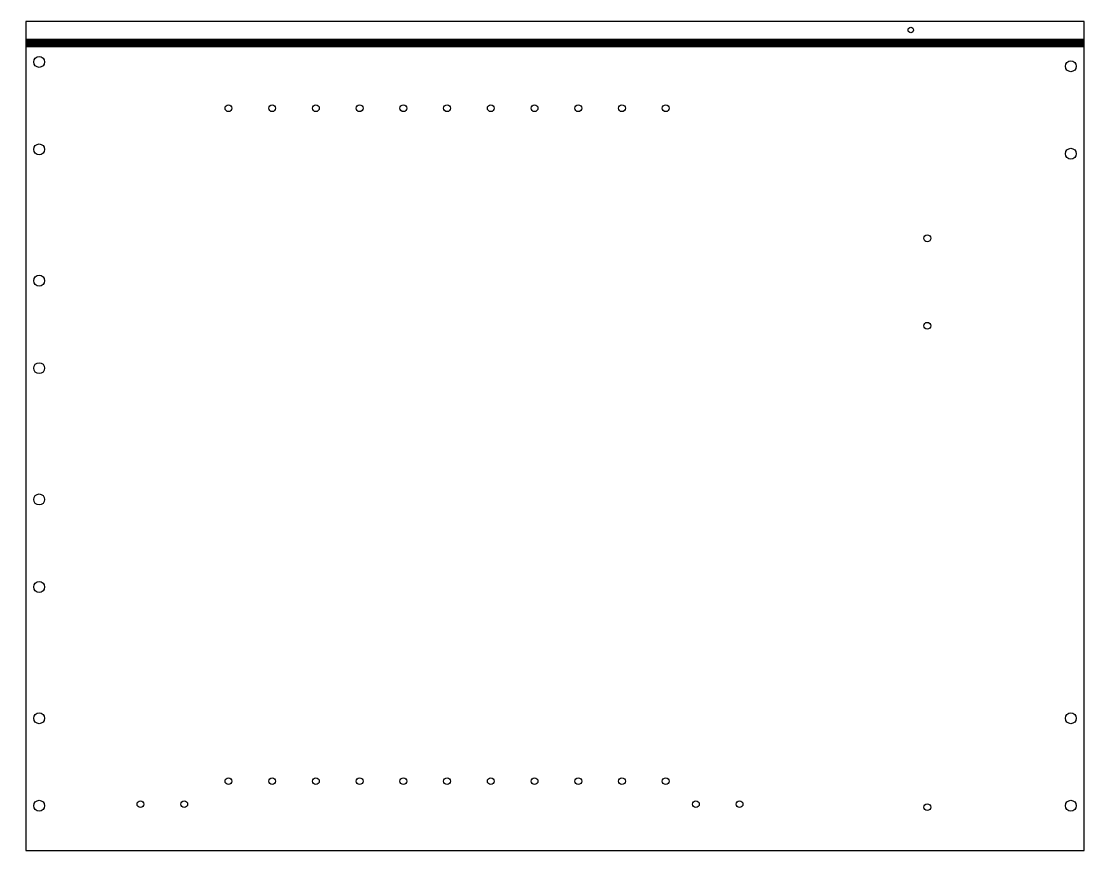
# Model space of a CAD drawing. Extents: x -0.1 to 30.6, y 0 to 23.9.
import ezdxf

# ---------------------------------------------------------------- set-up
doc = ezdxf.new("R2010")
doc.units = 0
for name, color, linetype in [('BlockDrill', 6, 'CONTINUOUS'), ('DrillDowel', 6, 'CONTINUOUS'), ('Marker', 6, 'CONTINUOUS'), ('PanelRout', 1, 'CONTINUOUS'), ('RoutBack', 6, 'CONTINUOUS')]:
    doc.layers.add(name, color=color, linetype=linetype)

msp = doc.modelspace()

# ---------------------------------------------------------------- linework, layer by layer
at = {"layer": 'BlockDrill'}
for centre in [(5.841415, 21.375), (7.101258, 21.375), (8.361101, 21.375), (9.620944, 21.375), (10.880787, 21.375), (12.14063, 21.375), (13.400473, 21.375), (14.660316, 21.375), (15.920159, 21.375), (17.180002, 21.375), (18.439845, 21.375), (25.975, 17.62984), (25.975, 15.11016), (5.841415, 2), (7.101258, 2), (8.361101, 2), (9.620944, 2), (10.880787, 2), (12.14063, 2), (13.400473, 2), (14.660316, 2), (15.920159, 2), (17.180002, 2), (18.439845, 2), (3.307089, 1.33789), (4.566931, 1.33789), (19.308069, 1.33789), (20.567911, 1.33789), (25.975, 1.25189)]:
    msp.add_circle(centre, 0.098425, dxfattribs=at)
at = {"layer": 'DrillDowel'}
for centre in [(0.388, 22.70866), (30.112, 22.58366), (0.388, 20.18897), (30.112, 20.06398), (0.388, 16.40945), (0.388, 13.88976), (0.388, 10.11023), (0.388, 7.59055), (0.388, 3.81102), (30.112, 3.81102), (0.388, 1.29134), (30.112, 1.29134)]:
    msp.add_circle(centre, 0.157481, dxfattribs=at)
at = {"layer": 'Marker'}
msp.add_circle((25.5, 23.625), 0.07874, dxfattribs=at)
at = {"layer": 'PanelRout'}
msp.add_lwpolyline([(0, 23.875), (0, 0), (30.5, 0), (30.5, 23.875)], close=True, dxfattribs=at)
at = {"layer": 'RoutBack', "const_width": 0.25}
msp.add_lwpolyline([(0, 23.25), (30.5, 23.25)], dxfattribs=at)

doc.saveas('drawing.dxf')
